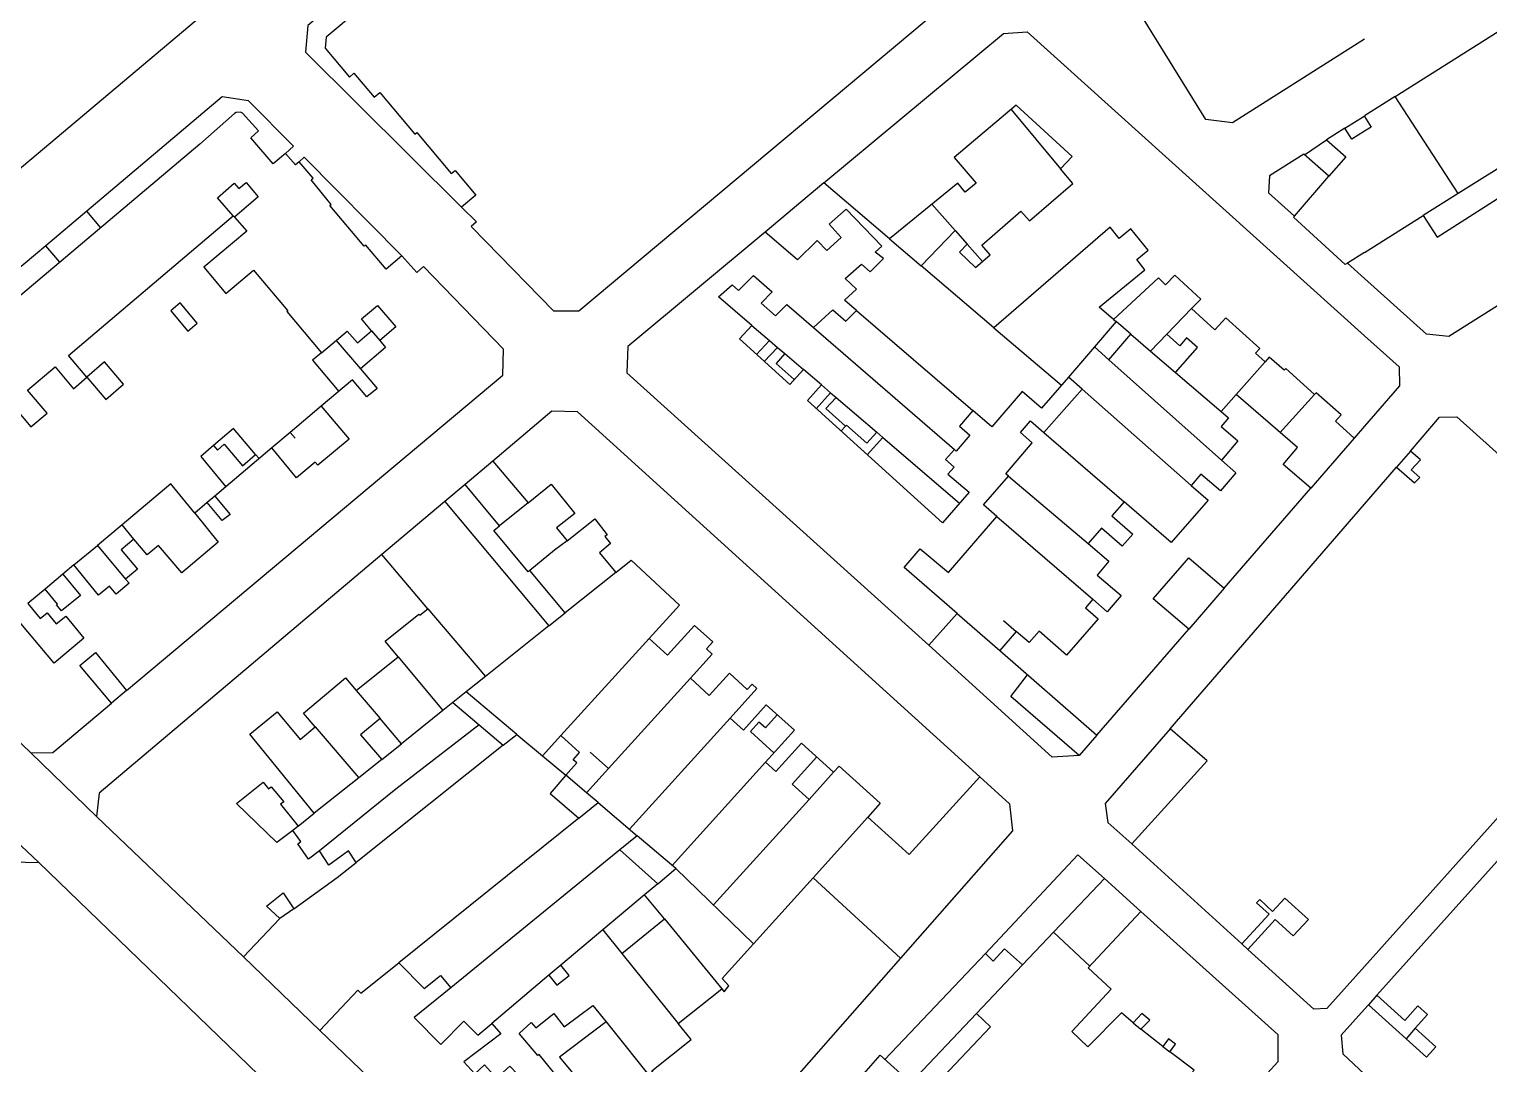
# Model space of a CAD drawing. Header units: millimetres. Extents: x 487814 to 495125, y 4392873 to 4398925.
# Drawn here: x 491881.8 to 492113.6, y 4397208.5 to 4397372.7 of the extents above; entities that cross this region are included whole.
import ezdxf

# ---------------------------------------------------------------- set-up
doc = ezdxf.new("R2010")
doc.units = ezdxf.units.MM
doc.layers.add('Cartografia_Base', color=8, linetype='Continuous')

msp = doc.modelspace()

# ---------------------------------------------------------------- linework, layer by layer
at = {"layer": 'Cartografia_Base'}
for p, q in [((492098.75, 4397362.07, 142.51), (492093.88, 4397359, 142.52)), ((492037.77, 4397359.99, 143.1), (492045.6, 4397350.59, 143.11)), ((492090.76, 4397357.02, 142.83), (492087.86, 4397355.18, 142.91)), ((492008.03, 4397348.34, 141.38), (491998.7, 4397340.54, 141.38)), ((492025.18, 4397344.94, 141.98), (492028.88, 4397340.78, 141.98)), ((492108.77, 4397346.64, 142.25), (492103.19, 4397343.15, 142.34)), ((491891, 4397343.84, 127.31), (491884.51, 4397338.36, 126.98)), ((491893.21, 4397341.23, 127.31), (491891, 4397343.84, 127.31)), ((491914.26, 4397343.1, 135.36), (491914.43, 4397342.91, 135.36)), ((491884.51, 4397338.36, 126.98), (491877.94, 4397332.83, 126.48)), ((491886.71, 4397335.75, 126.9), (491884.51, 4397338.36, 126.98)), ((492018.45, 4397339.46, 141.46), (492023.48, 4397335.18, 141.89)), ((492030.81, 4397338.61, 141.95), (492033.24, 4397335.86, 141.93)), ((492013.21, 4397328.07, 138.97), (492031.68, 4397312.2, 139.02)), ((492054.04, 4397326.66, 141.33), (492054.45, 4397326.31, 141.33)), ((492066.43, 4397328.39, 140.21), (492062.49, 4397324.3, 140.21)), ((491936.2, 4397324.86, 136.96), (491937.5, 4397323.3, 136.93)), ((491996.61, 4397325.7, 137.58), (491999.4, 4397323.33, 137.48)), ((492006.38, 4397325.38, 139.46), (492028.77, 4397306.03, 139.46)), ((492035.04, 4397325.34, 139.89), (492045.74, 4397316.23, 139.7)), ((492056.77, 4397324.32, 140.36), (492059.92, 4397321.63, 140.36)), ((491930.57, 4397323.31, 134.42), (491934.46, 4397318.82, 134.57)), ((491998.57, 4397319.98, 138.79), (492000.67, 4397322.22, 138.79)), ((492050.99, 4397322.31, 139.73), (492046.85, 4397317.51, 139.73)), ((492001.85, 4397321.23, 137.4), (492004.78, 4397318.71, 137.3)), ((492053.3, 4397320.26, 137.92), (492071.15, 4397304.33, 137.92)), ((492078.12, 4397319.95, 140.06), (492073.5, 4397314.75, 140.07)), ((492063.88, 4397318.23, 139.21), (492071.1, 4397312.06, 139.23)), ((492006.83, 4397312.49, 137.17), (492009.09, 4397315.01, 137.17)), ((492007.65, 4397316.26, 137.17), (492009.09, 4397315.01, 137.17)), ((492049.02, 4397315.61, 137.68), (492066.36, 4397300.31, 137.7)), ((492085.96, 4397314.74, 139.87), (492080.44, 4397308.67, 139.48)), ((491928.23, 4397312.91, 133.46), (491923.27, 4397308.7, 133.49)), ((492009.99, 4397314.24, 144.08), (492016.42, 4397308.75, 141.85)), ((491923.27, 4397308.7, 133.49), (491920.37, 4397306.25, 133.51)), ((491924.06, 4397307.79, 133.56), (491923.27, 4397308.7, 133.49)), ((492010.78, 4397308.95, 136.97), (492011.46, 4397309.7, 136.97)), ((492017.39, 4397307.91, 141.52), (492029.57, 4397297.48, 137.3)), ((492042.95, 4397308.72, 137.08), (492055.7, 4397297.71, 137.1)), ((492092.25, 4397307.83, 138.41), (492085.34, 4397299.86, 138.41)), ((492101.17, 4397305.77, 143.01), (492098.97, 4397303.22, 143.05)), ((491917.8, 4397305.24, 133.02), (491918.37, 4397304.56, 133.02)), ((491955.49, 4397304.18, 135.04), (491951.07, 4397300.46, 135.05)), ((492037.35, 4397301.8, 137.4), (492049.99, 4397291.07, 137.49)), ((491911.32, 4397298.61, 131.21), (491910.13, 4397297.59, 131.21)), ((491947.82, 4397297.73, 131.38), (491937.82, 4397289.35, 131.38)), ((491961.1, 4397297.54, 135.63), (491956.54, 4397293.91, 135.63)), ((491896.59, 4397294.07, 130.02), (491892.68, 4397290.78, 127.96)), ((491898.48, 4397291.79, 128.08), (491896.59, 4397294.07, 130.02)), ((492035.51, 4397295.39, 136.39), (492050.75, 4397282.25, 136.35)), ((491888.94, 4397287.67, 128), (491892.68, 4397290.78, 127.96)), ((491892.68, 4397290.78, 127.96), (491897.16, 4397285.43, 127.48)), ((491887.19, 4397286.21, 127.02), (491884.36, 4397283.83, 127)), ((491974.97, 4397286.48, 134.47), (491966.94, 4397280.06, 134.59)), ((492071.58, 4397283.99, 137.11), (492065.97, 4397277.5, 137.13)), ((491945.14, 4397280.73, 129.64), (491954.3, 4397269.94, 131.87)), ((492029.19, 4397279.95, 136.38), (492035.95, 4397274.07, 136.38)), ((491964.35, 4397278, 131.17), (491954.3, 4397269.94, 131.87)), ((492036.54, 4397278.86, 136.57), (492038.58, 4397277.1, 136.57)), ((491980.3, 4397276.02, 131.24), (491966.28, 4397260.62, 131.24)), ((491940.46, 4397273.08, 130.63), (491947.55, 4397264.58, 130.63)), ((491954.3, 4397269.94, 131.87), (491951.24, 4397267.52, 131.87)), ((491986.84, 4397269.69, 133.53), (491973.85, 4397255.38, 131.64)), ((491897.31, 4397267.74, 129.38), (491894.93, 4397265.74, 129.38)), ((491933.78, 4397267.75, 131.44), (491937.58, 4397263.28, 131.44)), ((491947.55, 4397264.58, 130.63), (491940.96, 4397259.3, 130.25)), ((491949.11, 4397265.82, 130.25), (491947.55, 4397264.58, 130.63)), ((491927.23, 4397261.96, 128.34), (491934.18, 4397253.88, 128.4)), ((491993.13, 4397263.34, 131.16), (491977.19, 4397245.7, 131.16)), ((491957.1, 4397259.05, 129.68), (491933.79, 4397240.42, 127.37)), ((491959.27, 4397260.78, 129.45), (491963.33, 4397257.37, 130.31)), ((491882.1, 4397257.87, 122.74), (491892.52, 4397247.74, 122.55)), ((491937.86, 4397256.79, 129.19), (491934.18, 4397253.88, 128.4)), ((491970.93, 4397257.93, 130.7), (491973.85, 4397255.38, 131.64)), ((491973.85, 4397255.38, 131.64), (491970.34, 4397251.5, 132.93)), ((491998.78, 4397256.39, 131.15), (491983.95, 4397239.98, 131.16)), ((491870.38, 4397252.6, 122.18), (491883.4, 4397240.41, 122.17)), ((491934.18, 4397253.88, 128.4), (491927.12, 4397248.24, 129.2)), ((491972.21, 4397249.94, 130.1), (491978.39, 4397244.69, 130.1)), ((492005.67, 4397250.46, 131.46), (491990.49, 4397233.7, 131.46)), ((491969.12, 4397247.46, 128.19), (491940.54, 4397224.5, 128.19)), ((492015, 4397247.63, 133.16), (492006.31, 4397237.99, 133.16)), ((491924.55, 4397246.18, 127.46), (491923.73, 4397245.53, 127.46)), ((491975.64, 4397242.45, 125.95), (491948.79, 4397220.55, 125.96)), ((491984.55, 4397239.49, 130.36), (491996.86, 4397227.52, 130.36)), ((491981.65, 4397237.05, 130.18), (491979.56, 4397235.29, 130.18)), ((492052.57, 4397237.89, 139.04), (492058.37, 4397232.65, 137.05)), ((491923.85, 4397233.1, 131.38), (491921.62, 4397231.53, 123.26)), ((491982.7, 4397231.47, 130.01), (491991.81, 4397220.37, 130.02)), ((491972.94, 4397229.73, 128.54), (491966.26, 4397224.11, 129.23)), ((492044.48, 4397229.35, 137.48), (492050.25, 4397223.97, 136.54)), ((492074.39, 4397227.52, 130.35), (492075.37, 4397226.63, 130.27)), ((491915.87, 4397225.44, 121.88), (491928, 4397213.78, 124.33)), ((491975.93, 4397226.01, 130.09), (491984.9, 4397214.85, 131.6)), ((492033.68, 4397225.99, 133.43), (492017.72, 4397209.15, 130.22)), ((491964.38, 4397222.53, 127.04), (491955.29, 4397214.89, 127.04)), ((492039.56, 4397224.17, 134.88), (492032.27, 4397216.44, 132.1)), ((492095.86, 4397219.35, 133.84), (492094.49, 4397217.82, 133.82)), ((491973.44, 4397215.15, 127.89), (491981.24, 4397205.4, 127.89)), ((492057.16, 4397214.97, 135.69), (492058.35, 4397213.96, 135.16)), ((492101.92, 4397214.12, 134.19), (492100.48, 4397212.45, 134.16)), ((492061.85, 4397211.21, 134.67), (492062.96, 4397210.39, 134.79))]:
    msp.add_line(p, q, dxfattribs=at)
for points in [[(491993.02, 4397453.85, 140.36), (491992.45, 4397452.38, 140.36), (491994.71, 4397451.5, 140.5), (491995.63, 4397447.65, 140.24), (491846.13, 4397321.76, 122.41), (491845.09, 4397322.11, 122.59), (491844.78, 4397323.25, 122.59)], [(492029.24, 4397398.17, 142.95), (492030.83, 4397399.5, 142.98), (492007.11, 4397437.28, 142.25), (492002.96, 4397438.06, 141.55), (491926.1, 4397373.33, 132.69), (491925.72, 4397369.11, 132.69), (491950.48, 4397344.5, 136.5)], [(492093.88, 4397371.15, 144.5), (492072.92, 4397357.86, 143.9), (492068.68, 4397358.39, 143.9), (492055.79, 4397379.3, 145.66), (492052.53, 4397384.29, 146.5), (492053.24, 4397384.78, 146.54), (492052.28, 4397386.27, 142.03), (492054.46, 4397387.79, 144.38), (492053.45, 4397389.23, 145.43)], [(491954.38, 4397339.03, 135.7), (491965.09, 4397328.04, 135.81), (491969.12, 4397328.03, 136.08), (492036.92, 4397384.82, 141.79)], [(492118.35, 4397352.64, 140.92), (492108.77, 4397346.64, 141.61), (492098.75, 4397362.07, 140.63), (492128, 4397380.6, 142.12)], [(491934.11, 4397375.79, 131.93), (491928.98, 4397371.47, 131.77), (491928.83, 4397369.72, 131.77), (491932.69, 4397365.15, 132.08), (491933.41, 4397365.76, 132.16), (491936.63, 4397361.94, 132.73), (491937.51, 4397362.67, 132.83), (491943.06, 4397356.08, 133.81), (491943.39, 4397356.35, 133.82), (491948.87, 4397349.81, 135.1), (491949.47, 4397350.3, 135.09), (491952.75, 4397346.37, 135.64), (491950.48, 4397344.5, 135.63), (491952.87, 4397342.14, 135.68), (491952.04, 4397341.43, 135.67), (491954.38, 4397339.03, 135.7)], [(492093.88, 4397309.71, 135.83), (492092.25, 4397307.83, 135.72), (492089.27, 4397310.53, 135.76), (492090.15, 4397311.51, 135.76), (492086.21, 4397315.01, 137.33), (492085.96, 4397314.74, 137.26), (492081.38, 4397318.89, 137.82), (492081.1, 4397318.59, 137.84), (492078.76, 4397320.67, 137.93), (492078.12, 4397319.95, 137.91), (492076.59, 4397321.31, 137.97), (492077.23, 4397322.03, 137.99), (492071.84, 4397326.9, 138.19), (492070.1, 4397325.02, 138.13), (492066.43, 4397328.39, 138.27), (492067.88, 4397329.9, 138.31), (492063.74, 4397333.69, 139.21), (492062.29, 4397332.16, 139.26), (492061.17, 4397333.28, 139.38), (492054.04, 4397326.66, 139.66), (492051.75, 4397328.62, 139.88), (492059, 4397334.55, 139.57), (492057.73, 4397336.19, 139.71), (492059.55, 4397337.68, 139.63), (492056.78, 4397341.05, 139.94), (492054.9, 4397339.51, 140.02), (492053.49, 4397341.29, 140.18), (492035.04, 4397325.34, 139.89), (492023.48, 4397335.18, 139.47), (492028.88, 4397340.78, 140.56), (492030.81, 4397338.61, 140.48), (492029.59, 4397337.33, 139.88), (492032.09, 4397334.89, 140.32), (492034.45, 4397336.92, 140.45), (492033.11, 4397338.47, 140.51), (492039.32, 4397343.84, 140.87), (492040.69, 4397342.32, 140.81), (492047.54, 4397348.25, 140.73), (492045.6, 4397350.59, 140.6), (492047.47, 4397352.52, 140.45), (492038.56, 4397360.66, 141.1), (492028.73, 4397352.39, 140.53), (492032.2, 4397348.3, 140.61), (492030.49, 4397346.88, 140.57), (492029.3, 4397348.31, 140.52), (492018.45, 4397339.46, 139.5), (492008.03, 4397348.34, 139.52), (492036.55, 4397372.05, 141.65), (492040.3, 4397372.32, 141.6), (492093.88, 4397324.08, 136.91)], [(491922.53, 4397353.03, 132.05), (491923.81, 4397354.15, 132.05), (491916.68, 4397361.35, 131.05), (491912.51, 4397361.98, 129.97), (491891, 4397343.84, 127.31)], [(491868.64, 4397270.71, 122.42), (491882.1, 4397257.87, 122.4), (491885.58, 4397257.92, 122.86), (491894.93, 4397265.74, 124.44), (491889.88, 4397271.7, 124.68), (491892.39, 4397273.76, 125.1), (491897.31, 4397267.74, 124.84), (491957.04, 4397317.82, 134.63), (491957.17, 4397321.94, 135.12), (491944.48, 4397335.05, 135.26), (491943.38, 4397334.12, 135.08), (491941.04, 4397336.74, 134.76), (491938.55, 4397334.63, 134.39), (491935.29, 4397338.46, 134.39), (491935.06, 4397338.28, 134.36), (491929.59, 4397344.74, 132.66), (491929.78, 4397344.89, 132.71), (491926.61, 4397348.84, 132.09), (491926.92, 4397349.1, 132.14), (491924.73, 4397351.71, 131.66), (491924.15, 4397351.23, 131.57), (491922.53, 4397353.03, 131.22), (491920.59, 4397351.36, 130.93), (491917.04, 4397355.47, 130.16), (491918.27, 4397356.58, 130.34), (491915.73, 4397359.4, 129.79), (491915.42, 4397359.55, 129.73), (491914.71, 4397359.51, 129.61), (491914.43, 4397359.34, 129.56), (491908.95, 4397354.5, 128.74), (491863.53, 4397316.2, 122.79)], [(492093.88, 4397356.54, 140.28), (492091.87, 4397355.26, 140.18), (492090.76, 4397357.02, 140.2), (492093.82, 4397358.96, 140.37), (492093.88, 4397358.87, 140.37)], [(492093.88, 4397358.87, 140.37), (492094.93, 4397357.2, 140.34), (492093.88, 4397356.54, 140.28)], [(492084.34, 4397352.78, 139.85), (492087.86, 4397355.18, 140.05), (492090.92, 4397352.49, 140.05), (492088.23, 4397349.4, 141.71)], [(491924.73, 4397351.71, 132.77), (491925.51, 4397352.43, 132.77), (491941.04, 4397336.74, 136.18)], [(492082.76, 4397343.08, 149.17), (492088.23, 4397349.4, 141.71), (492084.23, 4397352.88, 139.85), (492078.79, 4397349.44, 141.22), (492078.63, 4397346.75, 140.77), (492082.76, 4397343.08, 149.17)], [(492147.77, 4397349.48, 138.83), (492107.27, 4397323.97, 136.76), (492103.71, 4397324.3, 136.96), (492093.88, 4397333.17, 139.95)], [(491879.02, 4397313.28, 123.96), (491882.12, 4397309.61, 124.45), (491884.68, 4397311.78, 124.67), (491881.58, 4397315.44, 124.39), (491885.95, 4397319.12, 124.62), (491888.87, 4397315.64, 124.6), (491891.02, 4397317.47, 124.9), (491894.01, 4397313.97, 126.62), (491896.83, 4397316.39, 127.34), (491893.82, 4397319.92, 125.28), (491890.99, 4397317.5, 124.88), (491888.09, 4397320.91, 124.98), (491914.26, 4397343.1, 129.08), (491911.74, 4397345.97, 128.96), (491914.4, 4397348.31, 129.78), (491915.14, 4397347.47, 129.81), (491916.28, 4397348.42, 130.16), (491918.21, 4397346.13, 130.24), (491914.43, 4397342.91, 129.09), (491916.38, 4397340.69, 129.18), (491909.59, 4397334.98, 127.2), (491913.09, 4397330.8, 128.54), (491917.46, 4397334.48, 129.76), (491922.91, 4397328.03, 132.24), (491922.75, 4397327.9, 132.2), (491928.25, 4397321.38, 132.61), (491932.33, 4397324.8, 133.25), (491933.96, 4397322.95, 133.31), (491936.2, 4397324.86, 133.68), (491934.63, 4397326.74, 133.6), (491937.17, 4397328.88, 134.03), (491940.07, 4397325.47, 134.06), (491937.5, 4397323.3, 133.63), (491938.44, 4397322.18, 133.6), (491934.46, 4397318.82, 132.94), (491937.11, 4397315.72, 133.18), (491935.44, 4397314.37, 132.91), (491933.19, 4397317.07, 133.06), (491928.23, 4397312.91, 132.25), (491932.65, 4397307.67, 131.93), (491927.69, 4397303.5, 131.11), (491927.26, 4397303.99, 131.15), (491924.27, 4397301.52, 130.66), (491920.37, 4397306.25, 130.63), (491911.32, 4397298.61, 128.79), (491913.75, 4397295.71, 128.88), (491912.51, 4397294.73, 128.63), (491910.13, 4397297.59, 128.61), (491908.13, 4397295.9, 128.15), (491911.87, 4397291.31, 128.26), (491906.07, 4397286.41, 127.76), (491902.37, 4397290.76, 127.72), (491900.58, 4397289.29, 127.4), (491898.48, 4397291.79, 127), (491896.46, 4397290.1, 126.64), (491899.03, 4397286.99, 127.13), (491897.16, 4397285.43, 126.79), (491897.71, 4397284.78, 126.89), (491895.64, 4397283.05, 126.52), (491894.59, 4397284.31, 126.32), (491892.85, 4397282.88, 126.01), (491888.94, 4397287.67, 125.62), (491887.19, 4397286.21, 125.41), (491890, 4397282.84, 125.49), (491886.98, 4397280.37, 125.1), (491886.2, 4397281.32, 125.08)], [(492093.88, 4397337.31, 140.91), (492103.19, 4397343.15, 141.35), (492105.41, 4397339.74, 140.34), (492118.18, 4397347.89, 140.87)], [(492013.21, 4397328.07, 137.94), (492011.33, 4397329.7, 138.02), (492013.19, 4397331.49, 138.35), (492011.39, 4397333.18, 138.31), (492013.99, 4397335.46, 138.74), (492015.37, 4397334.2, 138.78), (492017.49, 4397336.31, 139.15), (492016.15, 4397337.33, 139.1), (492017.24, 4397338.29, 139.29), (492011.58, 4397344.19, 139.22), (492008.85, 4397341.79, 138.96), (492010.79, 4397339.69, 138.78), (492008.48, 4397337.58, 138.57), (492006.98, 4397339.18, 138.75), (492003.86, 4397336.1, 138.52), (491998.7, 4397340.54, 138.55), (491976.89, 4397322.34, 136.22), (491976.74, 4397318.18, 135.72), (492024.71, 4397274.93, 133.7), (492029.19, 4397279.95, 134.61), (492020.76, 4397287.28, 134.75), (492023.3, 4397290.23, 134.86), (492027.82, 4397286.49, 134.91), (492035.51, 4397295.39, 135.5), (492033.39, 4397297.21, 135.65), (492037.35, 4397301.8, 136.35), (492036.92, 4397302.16, 136.39), (492041.11, 4397307.09, 136.29), (492039.25, 4397308.71, 136.53), (492040.84, 4397310.54, 136.76), (492042.95, 4397308.72, 136.57), (492049.02, 4397315.61, 137.73), (492046.85, 4397317.51, 138.15), (492042.6, 4397312.57, 137.01), (492039.53, 4397315.22, 137.43), (492034.7, 4397309.6, 136.77), (492031.68, 4397312.2, 137.12), (492029.56, 4397309.73, 136.92), (492031.23, 4397308.29, 136.86), (492029.05, 4397305.77, 136.71), (492028.77, 4397306.03, 136.74), (492027.37, 4397304.4, 136.55), (492028.74, 4397303.21, 136.4), (492027.72, 4397302.11, 136.27), (492031.08, 4397299.22, 135.9), (492026.89, 4397294.38, 135.54), (492005.41, 4397313.78, 136.26), (492007.65, 4397316.26, 136.51), (492004.78, 4397318.71, 136.8), (492002.62, 4397316.33, 136.55), (491994.62, 4397323.56, 137.22), (491996.61, 4397325.7, 137.56), (491991.29, 4397330.27, 137.58), (491993.45, 4397332.15, 137.81), (491994.49, 4397331.28, 137.84), (491996.84, 4397333.63, 138.1), (491999.81, 4397331.05, 138.12), (491998.1, 4397329.24, 137.97), (492000.37, 4397327.22, 137.7), (492002.14, 4397329.04, 137.88), (492006.38, 4397325.38, 137.3), (492009.43, 4397328.2, 137.72), (492011.5, 4397326.38, 137.62), (492013.21, 4397328.07, 137.94)], [(492091.18, 4397335.6, 140.77), (492090.78, 4397335.39, 149.4), (492082.62, 4397342.89, 149.4), (492082.76, 4397343.08, 149.26)], [(492093.88, 4397337.31, 140.91), (492091.18, 4397335.6, 140.77), (492093.88, 4397333.17, 139.95)], [(491907.05, 4397324.82, 128.34), (491908.54, 4397326.08, 128.71), (491905.83, 4397329.3, 127.26), (491904.34, 4397328.03, 126.92), (491907.05, 4397324.82, 128.34)], [(492053.3, 4397320.26, 137.95), (492056.77, 4397324.32, 138.19), (492054.45, 4397326.31, 139.62), (492050.99, 4397322.31, 139.73), (492053.3, 4397320.26, 137.95)], [(492063.88, 4397318.23, 137.86), (492067.34, 4397322.22, 138.05), (492065.61, 4397323.72, 138.12), (492064.56, 4397322.47, 138.08), (492062.49, 4397324.3, 138.15), (492059.92, 4397321.63, 138.08), (492063.88, 4397318.23, 137.86)], [(492093.88, 4397324.08, 136.91), (492099.36, 4397319.11, 136.39), (492099.41, 4397316.1, 136.27), (492093.88, 4397309.71, 135.83)], [(491997.33, 4397321.09, 138.79), (491999.4, 4397323.33, 138.79), (492000.67, 4397322.22, 138.79)], [(492000.67, 4397322.22, 138.79), (492001.85, 4397321.23, 138.13), (492000.45, 4397319.67, 138.13), (492003.34, 4397317.12, 138.13)], [(491928.25, 4397321.38, 133.89), (491926.85, 4397320.18, 133.84), (491930.99, 4397315.23, 134.74)], [(492009.09, 4397315.01, 137.17), (492009.99, 4397314.24, 136.97), (492008.34, 4397312.51, 136.97), (492011.46, 4397309.7, 136.97)], [(492051.38, 4397260.66, 133.09), (492065.97, 4397277.5, 134.03), (492060.33, 4397282.29, 134.12), (492065.98, 4397288.83, 134.48), (492071.58, 4397283.99, 134.39), (492085.34, 4397299.86, 135.28), (492080.94, 4397303.63, 135.35), (492083.24, 4397306.31, 135.5), (492073.5, 4397314.75, 137.6), (492071.1, 4397312.06, 137.29), (492072.27, 4397311.05, 137.25), (492071.14, 4397309.68, 136.89), (492073.77, 4397307.41, 136.03), (492071.15, 4397304.33, 135.27), (492073.45, 4397302.29, 135.16), (492070.99, 4397299.43, 135), (492067.91, 4397302.1, 134.85), (492066.36, 4397300.31, 134.8), (492069.04, 4397297.95, 134.9), (492063.16, 4397291.26, 134.53), (492055.7, 4397297.71, 135.81), (492053.78, 4397295.48, 135.8), (492057.08, 4397292.58, 134.72), (492055.4, 4397290.66, 134.79), (492052.09, 4397293.53, 135.7), (492049.99, 4397291.07, 135.57), (492053.3, 4397288.26, 134.87), (492051.45, 4397286.07, 134.95), (492055.23, 4397282.81, 134.11), (492053.04, 4397280.26, 134.22), (492050.75, 4397282.25, 134.77), (492049.56, 4397280.87, 134.84), (492051.56, 4397279.14, 134.35), (492046.56, 4397273.35, 134.61), (492042.21, 4397277.15, 135.05), (492040.62, 4397275.34, 134.79), (492038.58, 4397277.1, 134.9), (492035.95, 4397274.07, 134.4), (492051.38, 4397260.66, 133.09)], [(492021.56, 4397241.69, 130.68), (492032.78, 4397254.06, 132.75), (491968.91, 4397312.01, 134.96), (491964.86, 4397312.08, 134.85), (491955.49, 4397304.18, 133.37), (491961.1, 4397297.54, 133.08), (491964.73, 4397300.52, 133.54), (491968.46, 4397295.85, 133.16), (491965.59, 4397293.58, 132.81), (491967.25, 4397291.49, 132.64), (491971.64, 4397294.99, 133.19), (491973.63, 4397292.47, 132.99), (491973.25, 4397292.17, 132.94), (491974.15, 4397291.08, 132.85), (491972.38, 4397289.62, 132.63), (491974.97, 4397286.48, 132.38), (491977.43, 4397288.44, 132.84), (491985.1, 4397281.28, 132.56), (491980.3, 4397276.02, 131.48), (491983.21, 4397273.36, 131.01), (491987.5, 4397278.08, 132.19), (491990.38, 4397275.45, 131.96), (491989.37, 4397274.34, 131.68), (491990.31, 4397273.5, 131.76), (491986.84, 4397269.69, 131.39), (491989.84, 4397266.95, 131.68), (491993.03, 4397270.47, 132.04), (491995.85, 4397267.89, 132.17), (491996.62, 4397268.75, 132.28), (491997.39, 4397268.06, 132.28), (491993.13, 4397263.34, 131.61), (491995.25, 4397261.43, 131.25), (491998.88, 4397265.47, 131.95), (492003.36, 4397261.42, 131.29), (491998.78, 4397256.39, 130.31), (492000.42, 4397254.9, 130.01), (492004.48, 4397259.39, 130.96), (492009.57, 4397254.79, 130.86), (492010.44, 4397255.74, 131.08), (492016.98, 4397249.83, 130.86), (492015, 4397247.63, 130.45), (492021.56, 4397241.69, 130.68)], [(492093.88, 4397297.33, 135.69), (492098.97, 4397303.22, 136.09), (492101.84, 4397300.72, 136.54), (492102.67, 4397301.58, 136.56), (492101.28, 4397302.77, 136.7), (492102.77, 4397304.38, 136.63), (492101.17, 4397305.77, 136.26), (492105.8, 4397311.12, 136.15), (492108.53, 4397311.22, 135.95), (492125.66, 4397295.82, 134.45), (492121.62, 4397291.6, 134.46), (492125.69, 4397287.97, 134.11), (492126.56, 4397288.88, 134.11), (492125.29, 4397289.96, 134.21), (492128.4, 4397293.36, 134.21), (492143.72, 4397279.59, 132.91), (492093.88, 4397223.94, 129.87)], [(491911.75, 4397305.9, 129.66), (491912.83, 4397306.83, 129.91), (491915.72, 4397303.42, 129.7), (491917.8, 4397305.24, 130.15), (491914.29, 4397309.34, 130.37), (491911.13, 4397306.64, 129.64), (491911.75, 4397305.9, 129.66)], [(492011.46, 4397309.7, 136.97), (492011.62, 4397309.87, 136.58), (492014.85, 4397307.04, 136.58), (492016.42, 4397308.75, 136.58), (492017.39, 4397307.91, 136.58), (492014.93, 4397305.18, 136.58)], [(491911.13, 4397306.64, 131.66), (491909.09, 4397304.91, 132.22), (491913.06, 4397300.1, 132.31)], [(491908.13, 4397295.9, 130.09), (491904.35, 4397300.54, 130.08), (491896.59, 4397294.07, 130.02)], [(491964.35, 4397278, 131.08), (491966.94, 4397280.06, 131.49), (491961.35, 4397286.8, 131.95), (491961.07, 4397286.57, 131.89), (491955.6, 4397293.17, 132.28), (491956.54, 4397293.91, 132.45), (491951.07, 4397300.46, 132.63), (491947.82, 4397297.73, 132.09), (491964.35, 4397278, 131.08)], [(492093.88, 4397223.94, 129.87), (492087.88, 4397217.26, 129.48), (492085.82, 4397217.13, 129.51), (492075.37, 4397226.63, 130.39), (492079.7, 4397231.36, 130.77), (492082.57, 4397228.78, 130.52), (492085.01, 4397231.38, 130.74), (492081.24, 4397234.75, 131.06), (492079.28, 4397232.66, 130.88), (492077.23, 4397234.55, 131.06), (492076.74, 4397234.02, 131.02), (492078.72, 4397232.25, 130.85), (492074.39, 4397227.52, 130.47), (492056.91, 4397243.42, 131.96), (492068.9, 4397256.59, 132.78), (492063.01, 4397261.65, 133.11), (492093.88, 4397297.33, 135.69)], [(491967.25, 4397291.49, 134.44), (491965.26, 4397290.05, 134.45), (491961.35, 4397286.8, 134.3)], [(491940.46, 4397273.08, 128.92), (491938.39, 4397275.55, 128.95), (491943.69, 4397279.88, 129.62), (491943.86, 4397279.68, 129.61), (491945.14, 4397280.73, 129.82), (491937.82, 4397289.35, 130.38), (491892.93, 4397251.46, 122.83), (491892.52, 4397247.74, 122.41), (491915.87, 4397225.44, 122.27), (491921.62, 4397231.53, 123.52), (491919.55, 4397233.51, 123.53), (491922.15, 4397235.61, 124.02), (491923.85, 4397233.1, 123.91), (491930.77, 4397238.03, 124.66), (491933.79, 4397240.42, 124.77), (491932.53, 4397242.27, 125.04), (491929.44, 4397240.01, 124.93), (491927.92, 4397242.3, 125.24), (491926.21, 4397240.98, 125.02), (491924.5, 4397243.39, 125.11), (491924.98, 4397243.79, 125.2), (491923.73, 4397245.53, 125.27), (491921.17, 4397243.63, 124.81), (491914.76, 4397249.79, 124.84), (491919, 4397253.17, 125.6), (491919.83, 4397252.12, 125.6), (491920.25, 4397252.46, 125.67), (491922.28, 4397250.06, 125.62), (491921.76, 4397249.68, 125.53), (491924.55, 4397246.18, 125.43), (491927.12, 4397248.24, 125.9), (491916.9, 4397260.82, 126.02), (491921.23, 4397264.37, 127.25), (491924.86, 4397259.96, 127.17), (491927.23, 4397261.96, 127.96), (491925.4, 4397264.13, 127.78), (491932.07, 4397269.77, 127.88), (491933.78, 4397267.75, 127.87), (491940.46, 4397273.08, 128.92)], [(491886.2, 4397281.32, 125.08), (491886.35, 4397281.45, 125.1), (491884.36, 4397283.83, 125.07), (491881.61, 4397281.54, 124.67), (491883.6, 4397279.16, 124.75), (491884.68, 4397280.05, 124.9), (491886.12, 4397278.33, 124.93), (491887.64, 4397279.57, 125.11), (491890.51, 4397276.06, 125.21), (491885.82, 4397272.08, 124.41), (491879.38, 4397279.69, 124.29)], [(492093.88, 4397217.15, 129.65), (492094.49, 4397217.82, 129.69), (492103.74, 4397209.51, 127.91), (492105.22, 4397211.16, 128.13), (492101.92, 4397214.12, 128.13), (492103.86, 4397216.29, 128.42), (492102.34, 4397217.65, 129.43), (492100.29, 4397215.37, 128.42), (492095.86, 4397219.35, 129.77), (492147.13, 4397276.47, 132.84), (492171.41, 4397254.7, 131.65), (492184.22, 4397241.68, 130.91), (492184.38, 4397238.63, 130.89), (492154.15, 4397205.17, 128.68)], [(492048.57, 4397257.42, 134.97), (492044.29, 4397257.16, 134.96), (492024.71, 4397274.93, 136.05)], [(492051.38, 4397260.66, 133.09), (492048.57, 4397257.42, 132.91), (492037.72, 4397266.78, 133.67), (492040.34, 4397270.23, 134.24)], [(491959.27, 4397260.78, 129.45), (491951.24, 4397267.52, 129.44), (491949.11, 4397265.82, 129.27), (491957.1, 4397259.05, 128.64), (491959.27, 4397260.78, 129.45)], [(492000.63, 4397263.89, 133.95), (491998.74, 4397261.8, 133.95), (491997.72, 4397262.71, 133.95), (491996.38, 4397261.24, 133.95), (492000.11, 4397257.84, 133.95)], [(491953.28, 4397262.27, 128.03), (491940.08, 4397252.07, 128), (491927.92, 4397242.3, 126.34)], [(491937.58, 4397263.28, 128.13), (491934.46, 4397260.72, 127.8), (491937.86, 4397256.79, 128.28), (491940.96, 4397259.3, 128.56), (491937.58, 4397263.28, 128.13)], [(492063.01, 4397261.65, 134.02), (492052.71, 4397249.82, 134.02), (492053.13, 4397246.76, 134.11), (492056.91, 4397243.42, 134.08)], [(491967.04, 4397254.28, 129.3), (491968.81, 4397256.25, 130.15), (491968.2, 4397256.76, 130.14), (491969.24, 4397257.91, 130.64), (491966.28, 4397260.62, 130.67), (491963.33, 4397257.37, 129.35), (491967.04, 4397254.28, 129.3)], [(492009.57, 4397254.79, 133.41), (492005.67, 4397250.46, 133.41), (492003.01, 4397252.87, 133.41), (492006.91, 4397257.19, 133.41)], [(491970.34, 4397251.5, 130.65), (491967.04, 4397254.28, 130.65), (491964.59, 4397251.37, 130.65), (491969.12, 4397247.46, 130.65), (491972.21, 4397249.94, 130.65), (491970.34, 4397251.5, 130.65)], [(492032.78, 4397254.06, 135.14), (492037.51, 4397249.77, 135.09), (492038, 4397245.45, 135.09), (492020.2, 4397225.22, 133.88)], [(491981.65, 4397237.05, 128.15), (491984.55, 4397239.49, 128.42), (491978.39, 4397244.69, 127.79), (491975.64, 4397242.45, 127.71), (491981.65, 4397237.05, 128.15)], [(491860.11, 4397205.16, 122.37), (491855.43, 4397210.88, 122.43), (491857.59, 4397212.64, 122.4), (491858.43, 4397211.62, 122.39), (491859.03, 4397212.12, 122.38), (491857.03, 4397214.55, 122.4), (491856.42, 4397214.06, 122.41), (491857.1, 4397213.24, 122.4), (491854.94, 4397211.46, 122.43), (491852.02, 4397215.02, 122.47), (491852.4, 4397218.07, 122.53), (491879.15, 4397240.54, 121.94), (491883.4, 4397240.41, 121.91), (491919.82, 4397205.16, 121.86)], [(492039.56, 4397224.17, 130.2), (492052.57, 4397237.89, 131.67), (492048.36, 4397241.65, 132.01), (492033.68, 4397225.99, 130.46), (492034.92, 4397224.79, 130.3), (492036.71, 4397226.73, 130.53), (492039.56, 4397224.17, 130.2)], [(491981.43, 4397205.16, 125.49), (491981.24, 4397205.4, 125.53), (491981.85, 4397205.9, 125.56), (491980.7, 4397207.34, 125.81), (491986.94, 4397212.33, 126.16), (491984.9, 4397214.85, 126.59), (491991.81, 4397220.37, 127.07), (491992.21, 4397219.89, 127.11), (491992.93, 4397220.84, 127.29), (491991.87, 4397221.99, 127.2), (492006.31, 4397237.99, 129.41), (492020.2, 4397225.22, 129.39), (492002.55, 4397205.16, 126.68)], [(491975.93, 4397226.01, 126.86), (491982.7, 4397231.47, 127.76), (491979.56, 4397235.29, 127.93), (491972.94, 4397229.73, 126.83), (491975.93, 4397226.01, 126.86)], [(492064.81, 4397205.17, 128.95), (492066.82, 4397207.44, 129.06), (492062.96, 4397210.39, 129.26), (492063.85, 4397211.59, 129.32), (492062.74, 4397212.41, 129.37), (492061.85, 4397211.21, 129.31), (492058.35, 4397213.96, 129.49), (492059.77, 4397215.4, 129.56), (492058.53, 4397216.45, 129.63), (492057.16, 4397214.97, 129.56), (492055.27, 4397216.55, 129.66), (492049.92, 4397211.17, 129.42), (492047.41, 4397213.6, 129.63), (492053.65, 4397220.3, 129.88), (492050, 4397223.7, 130.08), (492058.37, 4397232.65, 131.18), (492080.14, 4397213.11, 129.38), (492080.09, 4397208.8, 129.05), (492076.84, 4397205.16, 128.86)], [(491936.95, 4397205.17, 122.27), (491928, 4397213.78, 122.17), (491934.05, 4397220.17, 122.61), (491934.53, 4397219.66, 122.53), (491940.54, 4397224.5, 128.19), (491944.58, 4397220.44, 125.1), (491947.13, 4397222.51, 125.14), (491948.79, 4397220.55, 125.29), (491942.96, 4397215.81, 124.42), (491947.21, 4397211.55, 124.62), (491950.88, 4397215.24, 125.67), (491953.07, 4397213.04, 125.5), (491955.29, 4397214.89, 125.7), (491956.76, 4397213.23, 125.62), (491950.87, 4397208.77, 124.72), (491952.6, 4397206.9, 124.69), (491954.15, 4397208.32, 125.01), (491956.07, 4397206.19, 124.84), (491958.16, 4397208.12, 125.13), (491959.36, 4397206.81, 125.02), (491958.67, 4397206.19, 124.93), (491959.62, 4397205.16, 124.85)], [(491965.65, 4397220.94, 126.13), (491967.56, 4397222.49, 126.59), (491966.26, 4397224.11, 126.49), (491964.38, 4397222.53, 126.22), (491965.65, 4397220.94, 126.13)], [(491966.68, 4397205.16, 125.09), (491962.82, 4397209.95, 125.49), (491962.61, 4397209.77, 125.46), (491959.66, 4397213.29, 125.66), (491961.55, 4397215.04, 125.78), (491962.27, 4397214.17, 125.74), (491965.13, 4397216.44, 125.89), (491966.79, 4397214.32, 125.76), (491971.36, 4397217.74, 126.07), (491973.44, 4397215.15, 125.7), (491966.05, 4397209.55, 125.52), (491969.64, 4397205.16, 125.25)], [(492012.88, 4397205.16, 129.45), (492016.95, 4397209.86, 132.47), (492021.84, 4397205.47, 130.43), (492032.27, 4397216.44, 129.97), (492034.49, 4397214.32, 129.86), (492026.06, 4397205.47, 130.27), (492026.4, 4397205.17, 130.19)], [(492093.88, 4397217.15, 129.65), (492090.17, 4397213.01, 129.13), (492090.41, 4397210.03, 127.17), (492093.88, 4397206.83, 127.04)]]:
    msp.add_polyline3d(points, dxfattribs=at)

doc.saveas('drawing.dxf')
